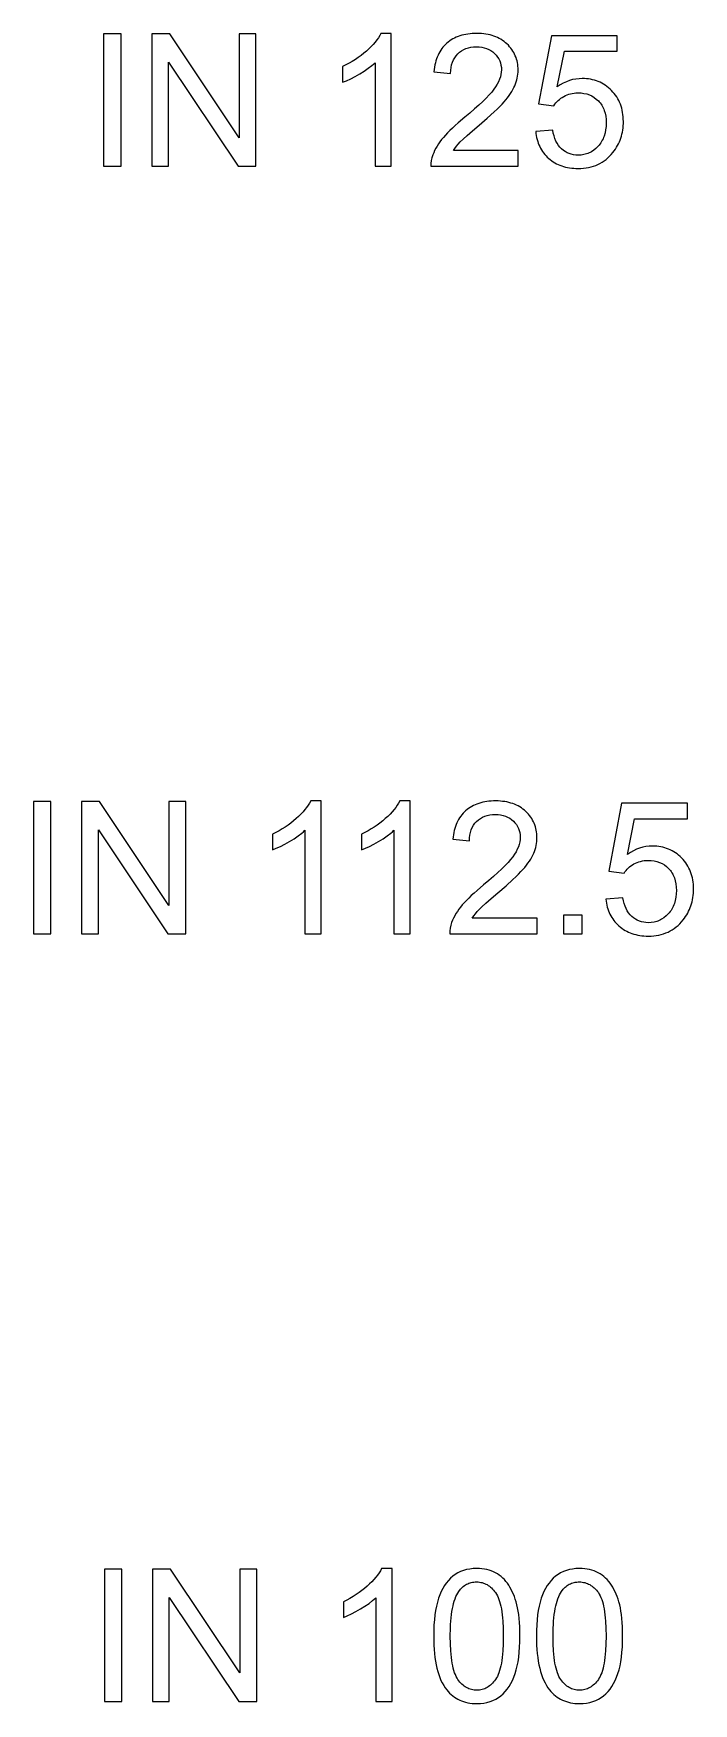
# Model space of a CAD drawing. Header units: millimetres. Extents: x -6 to 6, y -172 to -20.
# Drawn here: x -5.38 to 5.38, y -122.67 to -95.47 of the extents above; entities that cross this region are included whole.
import ezdxf

# ---------------------------------------------------------------- set-up
doc = ezdxf.new("R2010")
doc.units = ezdxf.units.MM
doc.layers.add('LASER_MARK', color=7, linetype='Continuous')

msp = doc.modelspace()

# ---------------------------------------------------------------- linework, layer by layer
at = {"layer": 'LASER_MARK'}
for points in [[(-4.233, -97.638), (-3.948, -97.638), (-3.948, -95.483), (-4.233, -95.483)], [(-3.448, -97.638), (-3.175, -97.638), (-3.175, -95.945), (-2.043, -97.638), (-1.751, -97.638), (-1.751, -95.483), (-2.024, -95.483), (-2.024, -97.175), (-3.156, -95.483), (-3.448, -95.483)], [(0.453, -97.638), (0.453, -95.475), (0.283, -95.475), (0.264, -95.51), (0.242, -95.545), (0.217, -95.581), (0.19, -95.616), (0.159, -95.653), (0.125, -95.689), (0.088, -95.726), (0.048, -95.763), (0.005, -95.799), (-0.039, -95.834), (-0.085, -95.868), (-0.132, -95.9), (-0.182, -95.931), (-0.233, -95.961), (-0.286, -95.989), (-0.34, -96.015), (-0.34, -96.271), (-0.277, -96.246), (-0.209, -96.214), (-0.137, -96.177), (-0.062, -96.134), (0.012, -96.089), (0.078, -96.043), (0.137, -95.998), (0.164, -95.975), (0.189, -95.952), (0.189, -97.638)], [(2.521, -97.384), (1.464, -97.384), (1.488, -97.348), (1.514, -97.312), (1.544, -97.276), (1.576, -97.24), (1.621, -97.197), (1.686, -97.137), (1.773, -97.061), (1.882, -96.969), (2.014, -96.855), (2.126, -96.754), (2.175, -96.708), (2.218, -96.666), (2.256, -96.626), (2.29, -96.59), (2.319, -96.556), (2.347, -96.522), (2.372, -96.488), (2.395, -96.455), (2.416, -96.423), (2.434, -96.39), (2.451, -96.358), (2.465, -96.327), (2.478, -96.296), (2.488, -96.264), (2.498, -96.233), (2.505, -96.201), (2.511, -96.169), (2.515, -96.137), (2.517, -96.105), (2.518, -96.073), (2.517, -96.041), (2.515, -96.01), (2.512, -95.98), (2.507, -95.951), (2.501, -95.922), (2.493, -95.894), (2.484, -95.866), (2.473, -95.839), (2.461, -95.813), (2.448, -95.787), (2.433, -95.762), (2.416, -95.738), (2.399, -95.714), (2.38, -95.691), (2.359, -95.668), (2.337, -95.647), (2.314, -95.626), (2.29, -95.606), (2.265, -95.588), (2.239, -95.571), (2.212, -95.556), (2.184, -95.542), (2.154, -95.529), (2.124, -95.518), (2.093, -95.508), (2.061, -95.499), (2.028, -95.491), (1.994, -95.485), (1.958, -95.481), (1.922, -95.477), (1.885, -95.475), (1.847, -95.475), (1.809, -95.475), (1.772, -95.477), (1.736, -95.48), (1.701, -95.485), (1.667, -95.49), (1.634, -95.497), (1.602, -95.505), (1.571, -95.514), (1.541, -95.525), (1.511, -95.537), (1.483, -95.55), (1.456, -95.564), (1.43, -95.58), (1.405, -95.597), (1.38, -95.615), (1.357, -95.634), (1.335, -95.655), (1.314, -95.676), (1.294, -95.699), (1.276, -95.723), (1.258, -95.748), (1.242, -95.774), (1.227, -95.801), (1.214, -95.83), (1.201, -95.859), (1.19, -95.89), (1.18, -95.922), (1.171, -95.955), (1.163, -95.989), (1.156, -96.024), (1.151, -96.06), (1.147, -96.098), (1.419, -96.126), (1.421, -96.076), (1.427, -96.03), (1.436, -95.986), (1.449, -95.945), (1.465, -95.907), (1.485, -95.871), (1.508, -95.838), (1.535, -95.808), (1.565, -95.781), (1.597, -95.758), (1.632, -95.738), (1.669, -95.722), (1.708, -95.71), (1.75, -95.701), (1.794, -95.695), (1.841, -95.694), (1.885, -95.695), (1.927, -95.7), (1.967, -95.709), (2.004, -95.721), (2.04, -95.736), (2.073, -95.754), (2.105, -95.776), (2.134, -95.802), (2.16, -95.829), (2.183, -95.859), (2.202, -95.89), (2.218, -95.922), (2.23, -95.956), (2.239, -95.991), (2.245, -96.028), (2.246, -96.067), (2.244, -96.105), (2.239, -96.143), (2.229, -96.182), (2.215, -96.221), (2.198, -96.261), (2.177, -96.302), (2.152, -96.343), (2.123, -96.385), (2.088, -96.429), (2.047, -96.477), (1.998, -96.528), (1.942, -96.583), (1.88, -96.642), (1.81, -96.705), (1.732, -96.771), (1.648, -96.841), (1.542, -96.931), (1.493, -96.974), (1.448, -97.016), (1.407, -97.056), (1.369, -97.094), (1.334, -97.132), (1.302, -97.168), (1.273, -97.203), (1.246, -97.238), (1.221, -97.274), (1.199, -97.31), (1.178, -97.346), (1.159, -97.382), (1.143, -97.418), (1.128, -97.454), (1.113, -97.499), (1.103, -97.544), (1.098, -97.591), (1.097, -97.638), (2.521, -97.638)], [(3.082, -97.05), (2.805, -97.074), (2.809, -97.107), (2.814, -97.14), (2.82, -97.172), (2.828, -97.203), (2.837, -97.233), (2.847, -97.262), (2.858, -97.291), (2.871, -97.319), (2.885, -97.345), (2.9, -97.371), (2.916, -97.397), (2.934, -97.421), (2.953, -97.445), (2.973, -97.467), (2.994, -97.489), (3.017, -97.51), (3.041, -97.53), (3.065, -97.549), (3.091, -97.566), (3.117, -97.582), (3.144, -97.597), (3.172, -97.61), (3.2, -97.623), (3.23, -97.633), (3.26, -97.643), (3.292, -97.651), (3.324, -97.659), (3.357, -97.664), (3.391, -97.669), (3.425, -97.672), (3.461, -97.674), (3.497, -97.675), (3.541, -97.674), (3.584, -97.671), (3.626, -97.665), (3.667, -97.658), (3.706, -97.649), (3.745, -97.638), (3.782, -97.625), (3.818, -97.609), (3.852, -97.592), (3.886, -97.572), (3.918, -97.551), (3.95, -97.527), (3.98, -97.502), (4.009, -97.474), (4.036, -97.445), (4.063, -97.413), (4.083, -97.386), (4.103, -97.359), (4.121, -97.33), (4.137, -97.302), (4.153, -97.272), (4.167, -97.242), (4.179, -97.211), (4.191, -97.18), (4.201, -97.148), (4.209, -97.116), (4.217, -97.083), (4.223, -97.049), (4.227, -97.014), (4.231, -96.979), (4.233, -96.944), (4.233, -96.907), (4.232, -96.87), (4.23, -96.832), (4.226, -96.796), (4.221, -96.761), (4.214, -96.726), (4.206, -96.693), (4.196, -96.66), (4.185, -96.628), (4.172, -96.597), (4.157, -96.567), (4.142, -96.538), (4.124, -96.51), (4.105, -96.482), (4.085, -96.455), (4.063, -96.43), (4.039, -96.405), (4.015, -96.381), (3.989, -96.359), (3.963, -96.338), (3.937, -96.319), (3.909, -96.302), (3.881, -96.286), (3.853, -96.271), (3.823, -96.258), (3.793, -96.247), (3.762, -96.237), (3.731, -96.229), (3.699, -96.222), (3.666, -96.216), (3.632, -96.212), (3.598, -96.21), (3.563, -96.209), (3.51, -96.212), (3.458, -96.218), (3.406, -96.228), (3.355, -96.243), (3.304, -96.262), (3.254, -96.285), (3.205, -96.313), (3.156, -96.345), (3.272, -95.766), (4.132, -95.766), (4.132, -95.513), (3.06, -95.513), (2.852, -96.619), (3.1, -96.652), (3.116, -96.629), (3.132, -96.608), (3.15, -96.587), (3.17, -96.568), (3.191, -96.55), (3.213, -96.532), (3.237, -96.516), (3.262, -96.501), (3.288, -96.488), (3.315, -96.476), (3.342, -96.466), (3.371, -96.458), (3.4, -96.451), (3.43, -96.447), (3.461, -96.444), (3.493, -96.443), (3.543, -96.445), (3.59, -96.451), (3.636, -96.461), (3.679, -96.476), (3.719, -96.494), (3.757, -96.517), (3.792, -96.543), (3.825, -96.574), (3.841, -96.591), (3.855, -96.608), (3.869, -96.626), (3.881, -96.645), (3.892, -96.665), (3.903, -96.685), (3.912, -96.707), (3.921, -96.729), (3.935, -96.775), (3.945, -96.824), (3.951, -96.876), (3.953, -96.931), (3.95, -96.989), (3.944, -97.044), (3.934, -97.096), (3.919, -97.146), (3.911, -97.169), (3.901, -97.192), (3.89, -97.214), (3.878, -97.235), (3.865, -97.256), (3.851, -97.276), (3.836, -97.295), (3.82, -97.313), (3.786, -97.347), (3.75, -97.376), (3.713, -97.401), (3.693, -97.412), (3.673, -97.421), (3.653, -97.43), (3.632, -97.437), (3.611, -97.443), (3.589, -97.448), (3.544, -97.455), (3.497, -97.457), (3.458, -97.456), (3.42, -97.451), (3.384, -97.443), (3.35, -97.432), (3.317, -97.417), (3.285, -97.4), (3.255, -97.379), (3.226, -97.355), (3.199, -97.328), (3.175, -97.298), (3.153, -97.264), (3.134, -97.228), (3.117, -97.188), (3.103, -97.145), (3.091, -97.099)], [(-5.377, -110.138), (-5.091, -110.138), (-5.091, -107.983), (-5.377, -107.983)], [(-4.592, -110.138), (-4.318, -110.138), (-4.318, -108.445), (-3.187, -110.138), (-2.894, -110.138), (-2.894, -107.983), (-3.168, -107.983), (-3.168, -109.675), (-4.299, -107.983), (-4.592, -107.983)], [(-0.69, -110.138), (-0.69, -107.975), (-0.86, -107.975), (-0.879, -108.01), (-0.901, -108.045), (-0.926, -108.081), (-0.954, -108.116), (-0.985, -108.153), (-1.019, -108.189), (-1.056, -108.226), (-1.096, -108.263), (-1.138, -108.299), (-1.182, -108.334), (-1.228, -108.368), (-1.276, -108.4), (-1.325, -108.431), (-1.376, -108.461), (-1.429, -108.489), (-1.484, -108.515), (-1.484, -108.771), (-1.42, -108.746), (-1.352, -108.714), (-1.281, -108.677), (-1.205, -108.634), (-1.131, -108.589), (-1.065, -108.543), (-1.006, -108.498), (-0.979, -108.475), (-0.955, -108.452), (-0.955, -110.138)], [(0.761, -110.138), (0.761, -107.975), (0.59, -107.975), (0.571, -108.01), (0.549, -108.045), (0.525, -108.081), (0.497, -108.116), (0.466, -108.153), (0.432, -108.189), (0.395, -108.226), (0.355, -108.263), (0.313, -108.299), (0.268, -108.334), (0.223, -108.368), (0.175, -108.4), (0.126, -108.431), (0.074, -108.461), (0.022, -108.489), (-0.033, -108.515), (-0.033, -108.771), (0.031, -108.746), (0.098, -108.714), (0.17, -108.677), (0.245, -108.634), (0.319, -108.589), (0.386, -108.543), (0.445, -108.498), (0.471, -108.475), (0.496, -108.452), (0.496, -110.138)], [(2.828, -109.884), (1.772, -109.884), (1.795, -109.848), (1.822, -109.812), (1.851, -109.776), (1.883, -109.74), (1.928, -109.697), (1.994, -109.637), (2.081, -109.561), (2.189, -109.469), (2.321, -109.355), (2.433, -109.254), (2.482, -109.208), (2.525, -109.166), (2.564, -109.126), (2.597, -109.09), (2.626, -109.056), (2.654, -109.022), (2.679, -108.988), (2.702, -108.955), (2.723, -108.923), (2.742, -108.89), (2.758, -108.858), (2.772, -108.827), (2.785, -108.796), (2.796, -108.764), (2.805, -108.733), (2.812, -108.701), (2.818, -108.669), (2.822, -108.637), (2.824, -108.605), (2.825, -108.573), (2.825, -108.541), (2.822, -108.51), (2.819, -108.48), (2.814, -108.451), (2.808, -108.422), (2.8, -108.394), (2.791, -108.366), (2.78, -108.339), (2.768, -108.313), (2.755, -108.287), (2.74, -108.262), (2.724, -108.238), (2.706, -108.214), (2.687, -108.191), (2.666, -108.168), (2.645, -108.147), (2.621, -108.126), (2.597, -108.106), (2.572, -108.088), (2.546, -108.071), (2.519, -108.056), (2.491, -108.042), (2.462, -108.029), (2.431, -108.018), (2.4, -108.008), (2.368, -107.999), (2.335, -107.991), (2.301, -107.985), (2.265, -107.981), (2.229, -107.977), (2.192, -107.975), (2.154, -107.975), (2.116, -107.975), (2.079, -107.977), (2.043, -107.98), (2.008, -107.985), (1.974, -107.99), (1.941, -107.997), (1.909, -108.005), (1.878, -108.014), (1.848, -108.025), (1.819, -108.037), (1.79, -108.05), (1.763, -108.064), (1.737, -108.08), (1.712, -108.097), (1.688, -108.115), (1.664, -108.134), (1.642, -108.155), (1.621, -108.176), (1.601, -108.199), (1.583, -108.223), (1.566, -108.248), (1.549, -108.274), (1.534, -108.301), (1.521, -108.33), (1.508, -108.359), (1.497, -108.39), (1.487, -108.422), (1.478, -108.455), (1.47, -108.489), (1.464, -108.524), (1.458, -108.56), (1.454, -108.598), (1.726, -108.626), (1.728, -108.576), (1.734, -108.53), (1.743, -108.486), (1.756, -108.445), (1.772, -108.407), (1.792, -108.371), (1.815, -108.338), (1.842, -108.308), (1.872, -108.281), (1.904, -108.258), (1.939, -108.238), (1.976, -108.222), (2.015, -108.21), (2.057, -108.201), (2.101, -108.195), (2.148, -108.194), (2.192, -108.195), (2.234, -108.2), (2.274, -108.209), (2.312, -108.221), (2.347, -108.236), (2.381, -108.254), (2.412, -108.276), (2.441, -108.302), (2.467, -108.329), (2.49, -108.359), (2.51, -108.39), (2.525, -108.422), (2.538, -108.456), (2.546, -108.491), (2.552, -108.528), (2.553, -108.567), (2.552, -108.605), (2.546, -108.643), (2.536, -108.682), (2.523, -108.721), (2.505, -108.761), (2.484, -108.802), (2.459, -108.843), (2.43, -108.885), (2.396, -108.929), (2.354, -108.977), (2.305, -109.028), (2.25, -109.083), (2.187, -109.142), (2.117, -109.205), (2.04, -109.271), (1.955, -109.341), (1.849, -109.431), (1.801, -109.474), (1.756, -109.516), (1.714, -109.556), (1.676, -109.594), (1.641, -109.632), (1.609, -109.668), (1.58, -109.703), (1.553, -109.738), (1.529, -109.774), (1.506, -109.81), (1.485, -109.846), (1.466, -109.882), (1.45, -109.918), (1.435, -109.954), (1.42, -109.999), (1.41, -110.044), (1.405, -110.091), (1.404, -110.138), (2.828, -110.138)], [(4.226, -109.55), (3.948, -109.574), (3.952, -109.607), (3.957, -109.64), (3.964, -109.672), (3.971, -109.703), (3.98, -109.733), (3.99, -109.762), (4.002, -109.791), (4.014, -109.819), (4.028, -109.845), (4.043, -109.871), (4.06, -109.897), (4.077, -109.921), (4.096, -109.945), (4.116, -109.967), (4.138, -109.989), (4.16, -110.01), (4.184, -110.03), (4.209, -110.049), (4.234, -110.066), (4.26, -110.082), (4.287, -110.097), (4.315, -110.11), (4.344, -110.123), (4.373, -110.133), (4.404, -110.143), (4.435, -110.151), (4.467, -110.159), (4.5, -110.164), (4.534, -110.169), (4.568, -110.172), (4.604, -110.174), (4.64, -110.175), (4.685, -110.174), (4.728, -110.171), (4.769, -110.165), (4.81, -110.158), (4.85, -110.149), (4.888, -110.138), (4.925, -110.125), (4.961, -110.109), (4.996, -110.092), (5.029, -110.072), (5.062, -110.051), (5.093, -110.027), (5.123, -110.002), (5.152, -109.974), (5.18, -109.945), (5.206, -109.913), (5.227, -109.886), (5.246, -109.859), (5.264, -109.83), (5.281, -109.802), (5.296, -109.772), (5.31, -109.742), (5.323, -109.711), (5.334, -109.68), (5.344, -109.648), (5.353, -109.616), (5.36, -109.583), (5.366, -109.549), (5.371, -109.514), (5.374, -109.479), (5.376, -109.444), (5.377, -109.407), (5.376, -109.37), (5.374, -109.332), (5.37, -109.296), (5.364, -109.261), (5.358, -109.226), (5.349, -109.193), (5.339, -109.16), (5.328, -109.128), (5.315, -109.097), (5.301, -109.067), (5.285, -109.038), (5.267, -109.01), (5.248, -108.982), (5.228, -108.955), (5.206, -108.93), (5.183, -108.905), (5.158, -108.881), (5.133, -108.859), (5.107, -108.838), (5.08, -108.819), (5.053, -108.802), (5.025, -108.786), (4.996, -108.771), (4.967, -108.758), (4.936, -108.747), (4.906, -108.737), (4.874, -108.729), (4.842, -108.722), (4.809, -108.716), (4.776, -108.712), (4.741, -108.71), (4.706, -108.709), (4.653, -108.712), (4.601, -108.718), (4.549, -108.728), (4.498, -108.743), (4.448, -108.762), (4.398, -108.785), (4.348, -108.813), (4.299, -108.845), (4.415, -108.266), (5.275, -108.266), (5.275, -108.013), (4.204, -108.013), (3.995, -109.119), (4.243, -109.152), (4.259, -109.129), (4.276, -109.108), (4.294, -109.087), (4.313, -109.068), (4.334, -109.05), (4.356, -109.032), (4.38, -109.016), (4.405, -109.001), (4.431, -108.988), (4.458, -108.976), (4.486, -108.966), (4.514, -108.958), (4.543, -108.951), (4.574, -108.947), (4.604, -108.944), (4.636, -108.943), (4.686, -108.945), (4.734, -108.951), (4.779, -108.961), (4.822, -108.976), (4.862, -108.994), (4.9, -109.017), (4.936, -109.043), (4.969, -109.074), (4.984, -109.091), (4.999, -109.108), (5.012, -109.126), (5.024, -109.145), (5.036, -109.165), (5.046, -109.185), (5.056, -109.207), (5.064, -109.229), (5.078, -109.275), (5.088, -109.324), (5.094, -109.376), (5.096, -109.431), (5.094, -109.489), (5.088, -109.544), (5.077, -109.596), (5.063, -109.646), (5.054, -109.669), (5.044, -109.692), (5.033, -109.714), (5.021, -109.735), (5.009, -109.756), (4.995, -109.776), (4.98, -109.795), (4.964, -109.813), (4.93, -109.847), (4.894, -109.876), (4.856, -109.901), (4.837, -109.912), (4.817, -109.921), (4.796, -109.93), (4.775, -109.937), (4.754, -109.943), (4.732, -109.948), (4.687, -109.955), (4.64, -109.957), (4.601, -109.956), (4.564, -109.951), (4.528, -109.943), (4.493, -109.932), (4.46, -109.917), (4.428, -109.9), (4.398, -109.879), (4.369, -109.855), (4.342, -109.828), (4.318, -109.798), (4.296, -109.764), (4.277, -109.728), (4.26, -109.688), (4.246, -109.645), (4.235, -109.599)], [(3.26, -110.138), (3.562, -110.138), (3.562, -109.837), (3.26, -109.837)], [(-4.221, -122.638), (-3.936, -122.638), (-3.936, -120.483), (-4.221, -120.483)], [(-3.437, -122.638), (-3.163, -122.638), (-3.163, -120.945), (-2.032, -122.638), (-1.739, -122.638), (-1.739, -120.483), (-2.013, -120.483), (-2.013, -122.175), (-3.144, -120.483), (-3.437, -120.483)], [(0.465, -122.638), (0.465, -120.475), (0.295, -120.475), (0.276, -120.51), (0.254, -120.545), (0.229, -120.581), (0.201, -120.616), (0.17, -120.653), (0.136, -120.689), (0.1, -120.726), (0.06, -120.763), (0.017, -120.799), (-0.027, -120.834), (-0.073, -120.868), (-0.121, -120.9), (-0.17, -120.931), (-0.221, -120.961), (-0.274, -120.989), (-0.328, -121.015), (-0.328, -121.271), (-0.265, -121.246), (-0.197, -121.214), (-0.126, -121.177), (-0.05, -121.134), (0.024, -121.089), (0.09, -121.043), (0.149, -120.998), (0.176, -120.975), (0.201, -120.952), (0.201, -122.638)], [(1.221, -120.96), (1.203, -121.021), (1.187, -121.086), (1.173, -121.156), (1.162, -121.231), (1.154, -121.31), (1.148, -121.394), (1.144, -121.482), (1.143, -121.575), (1.143, -121.65), (1.146, -121.722), (1.15, -121.791), (1.156, -121.858), (1.163, -121.922), (1.173, -121.983), (1.183, -122.042), (1.196, -122.098), (1.21, -122.151), (1.226, -122.202), (1.243, -122.25), (1.262, -122.296), (1.283, -122.339), (1.306, -122.379), (1.33, -122.416), (1.356, -122.451), (1.378, -122.478), (1.402, -122.504), (1.427, -122.527), (1.453, -122.549), (1.48, -122.569), (1.508, -122.587), (1.537, -122.604), (1.567, -122.619), (1.598, -122.632), (1.63, -122.643), (1.663, -122.653), (1.698, -122.661), (1.733, -122.667), (1.769, -122.671), (1.807, -122.674), (1.845, -122.675), (1.903, -122.673), (1.958, -122.667), (2.011, -122.657), (2.061, -122.643), (2.109, -122.625), (2.154, -122.603), (2.197, -122.577), (2.237, -122.548), (2.274, -122.514), (2.309, -122.477), (2.342, -122.437), (2.372, -122.394), (2.4, -122.347), (2.426, -122.297), (2.449, -122.244), (2.47, -122.187), (2.488, -122.127), (2.504, -122.062), (2.517, -121.992), (2.528, -121.918), (2.537, -121.839), (2.543, -121.756), (2.546, -121.668), (2.548, -121.575), (2.547, -121.497), (2.545, -121.423), (2.541, -121.354), (2.535, -121.288), (2.529, -121.226), (2.52, -121.169), (2.51, -121.115), (2.499, -121.066), (2.486, -121.02), (2.473, -120.975), (2.458, -120.933), (2.441, -120.892), (2.424, -120.852), (2.406, -120.815), (2.386, -120.78), (2.365, -120.746), (2.343, -120.714), (2.32, -120.684), (2.295, -120.656), (2.269, -120.63), (2.241, -120.605), (2.212, -120.583), (2.181, -120.563), (2.149, -120.544), (2.116, -120.528), (2.081, -120.514), (2.045, -120.502), (2.008, -120.492), (1.969, -120.484), (1.929, -120.479), (1.888, -120.476), (1.845, -120.475), (1.788, -120.477), (1.733, -120.483), (1.68, -120.492), (1.63, -120.506), (1.582, -120.524), (1.537, -120.546), (1.495, -120.571), (1.455, -120.601), (1.417, -120.634), (1.382, -120.671), (1.349, -120.711), (1.319, -120.754), (1.291, -120.801), (1.265, -120.851), (1.242, -120.904)], [(2.895, -120.96), (2.877, -121.021), (2.861, -121.086), (2.847, -121.156), (2.836, -121.231), (2.828, -121.31), (2.821, -121.394), (2.818, -121.482), (2.816, -121.575), (2.817, -121.65), (2.82, -121.722), (2.824, -121.791), (2.83, -121.858), (2.837, -121.922), (2.846, -121.983), (2.857, -122.042), (2.87, -122.098), (2.884, -122.151), (2.9, -122.202), (2.917, -122.25), (2.936, -122.296), (2.957, -122.339), (2.98, -122.379), (3.004, -122.416), (3.03, -122.451), (3.052, -122.478), (3.076, -122.504), (3.101, -122.527), (3.127, -122.549), (3.154, -122.569), (3.182, -122.587), (3.211, -122.604), (3.241, -122.619), (3.272, -122.632), (3.304, -122.643), (3.337, -122.653), (3.372, -122.661), (3.407, -122.667), (3.443, -122.671), (3.481, -122.674), (3.519, -122.675), (3.577, -122.673), (3.632, -122.667), (3.685, -122.657), (3.735, -122.643), (3.783, -122.625), (3.828, -122.603), (3.871, -122.577), (3.911, -122.548), (3.948, -122.514), (3.983, -122.477), (4.016, -122.437), (4.046, -122.394), (4.074, -122.347), (4.1, -122.297), (4.123, -122.244), (4.144, -122.187), (4.162, -122.127), (4.178, -122.062), (4.191, -121.992), (4.202, -121.918), (4.21, -121.839), (4.217, -121.756), (4.22, -121.668), (4.221, -121.575), (4.221, -121.497), (4.218, -121.423), (4.215, -121.354), (4.209, -121.288), (4.202, -121.226), (4.194, -121.169), (4.184, -121.115), (4.173, -121.066), (4.16, -121.02), (4.146, -120.975), (4.131, -120.933), (4.115, -120.892), (4.098, -120.852), (4.08, -120.815), (4.06, -120.78), (4.039, -120.746), (4.017, -120.714), (3.994, -120.684), (3.969, -120.656), (3.943, -120.63), (3.915, -120.605), (3.886, -120.583), (3.855, -120.563), (3.823, -120.544), (3.79, -120.528), (3.755, -120.514), (3.719, -120.502), (3.682, -120.492), (3.643, -120.484), (3.603, -120.479), (3.562, -120.476), (3.519, -120.475), (3.461, -120.477), (3.406, -120.483), (3.354, -120.492), (3.304, -120.506), (3.256, -120.524), (3.211, -120.546), (3.169, -120.571), (3.129, -120.601), (3.091, -120.634), (3.056, -120.671), (3.023, -120.711), (2.993, -120.754), (2.965, -120.801), (2.939, -120.851), (2.916, -120.904)], [(1.539, -122.282), (1.524, -122.258), (1.51, -122.232), (1.496, -122.203), (1.484, -122.172), (1.473, -122.137), (1.463, -122.1), (1.454, -122.06), (1.446, -122.017), (1.438, -121.972), (1.432, -121.923), (1.427, -121.872), (1.422, -121.818), (1.416, -121.702), (1.414, -121.575), (1.417, -121.448), (1.419, -121.388), (1.423, -121.331), (1.428, -121.276), (1.434, -121.224), (1.441, -121.175), (1.449, -121.128), (1.458, -121.084), (1.468, -121.043), (1.479, -121.004), (1.491, -120.967), (1.505, -120.933), (1.519, -120.902), (1.535, -120.874), (1.551, -120.848), (1.58, -120.812), (1.595, -120.795), (1.61, -120.78), (1.626, -120.767), (1.643, -120.754), (1.66, -120.742), (1.678, -120.732), (1.697, -120.723), (1.716, -120.715), (1.735, -120.709), (1.756, -120.703), (1.776, -120.699), (1.798, -120.696), (1.82, -120.694), (1.842, -120.694), (1.865, -120.694), (1.887, -120.696), (1.909, -120.7), (1.931, -120.705), (1.952, -120.711), (1.972, -120.718), (1.993, -120.727), (2.012, -120.737), (2.031, -120.749), (2.05, -120.762), (2.068, -120.776), (2.086, -120.792), (2.103, -120.809), (2.12, -120.827), (2.136, -120.847), (2.152, -120.868), (2.167, -120.892), (2.181, -120.918), (2.194, -120.947), (2.206, -120.978), (2.217, -121.013), (2.227, -121.05), (2.236, -121.09), (2.245, -121.133), (2.252, -121.178), (2.258, -121.227), (2.264, -121.278), (2.268, -121.332), (2.274, -121.448), (2.276, -121.575), (2.274, -121.702), (2.268, -121.818), (2.264, -121.872), (2.258, -121.923), (2.252, -121.971), (2.245, -122.016), (2.236, -122.059), (2.227, -122.099), (2.217, -122.136), (2.206, -122.171), (2.194, -122.202), (2.181, -122.231), (2.167, -122.257), (2.152, -122.281), (2.136, -122.302), (2.12, -122.322), (2.103, -122.341), (2.086, -122.358), (2.068, -122.374), (2.05, -122.388), (2.032, -122.401), (2.013, -122.413), (1.993, -122.423), (1.974, -122.432), (1.953, -122.44), (1.933, -122.446), (1.911, -122.451), (1.89, -122.454), (1.868, -122.456), (1.845, -122.457), (1.823, -122.456), (1.8, -122.454), (1.779, -122.451), (1.758, -122.446), (1.737, -122.44), (1.717, -122.432), (1.697, -122.424), (1.677, -122.413), (1.658, -122.402), (1.64, -122.389), (1.622, -122.374), (1.604, -122.358), (1.587, -122.341), (1.571, -122.323)], [(3.213, -122.282), (3.198, -122.258), (3.183, -122.232), (3.17, -122.203), (3.158, -122.172), (3.147, -122.137), (3.137, -122.1), (3.128, -122.06), (3.119, -122.017), (3.112, -121.972), (3.106, -121.923), (3.101, -121.872), (3.096, -121.818), (3.09, -121.702), (3.088, -121.575), (3.091, -121.448), (3.093, -121.388), (3.097, -121.331), (3.102, -121.276), (3.108, -121.224), (3.115, -121.175), (3.123, -121.128), (3.132, -121.084), (3.142, -121.043), (3.153, -121.004), (3.165, -120.967), (3.179, -120.933), (3.193, -120.902), (3.208, -120.874), (3.225, -120.848), (3.253, -120.812), (3.268, -120.795), (3.284, -120.78), (3.3, -120.767), (3.317, -120.754), (3.334, -120.742), (3.352, -120.732), (3.371, -120.723), (3.39, -120.715), (3.409, -120.709), (3.43, -120.703), (3.45, -120.699), (3.472, -120.696), (3.494, -120.694), (3.516, -120.694), (3.539, -120.694), (3.561, -120.696), (3.583, -120.7), (3.605, -120.705), (3.626, -120.711), (3.646, -120.718), (3.666, -120.727), (3.686, -120.737), (3.705, -120.749), (3.724, -120.762), (3.742, -120.776), (3.759, -120.792), (3.777, -120.809), (3.793, -120.827), (3.81, -120.847), (3.825, -120.868), (3.84, -120.892), (3.854, -120.918), (3.868, -120.947), (3.88, -120.978), (3.891, -121.013), (3.901, -121.05), (3.91, -121.09), (3.919, -121.133), (3.926, -121.178), (3.932, -121.227), (3.937, -121.278), (3.942, -121.332), (3.948, -121.448), (3.95, -121.575), (3.948, -121.702), (3.942, -121.818), (3.937, -121.872), (3.932, -121.923), (3.926, -121.971), (3.919, -122.016), (3.91, -122.059), (3.901, -122.099), (3.891, -122.136), (3.88, -122.171), (3.868, -122.202), (3.854, -122.231), (3.84, -122.257), (3.825, -122.281), (3.81, -122.302), (3.793, -122.322), (3.777, -122.341), (3.76, -122.358), (3.742, -122.374), (3.724, -122.388), (3.706, -122.401), (3.687, -122.413), (3.667, -122.423), (3.647, -122.432), (3.627, -122.44), (3.606, -122.446), (3.585, -122.451), (3.564, -122.454), (3.542, -122.456), (3.519, -122.457), (3.496, -122.456), (3.474, -122.454), (3.453, -122.451), (3.431, -122.446), (3.411, -122.44), (3.39, -122.432), (3.371, -122.424), (3.351, -122.413), (3.332, -122.402), (3.314, -122.389), (3.296, -122.374), (3.278, -122.358), (3.261, -122.341), (3.245, -122.323)]]:
    msp.add_lwpolyline(points, close=True, dxfattribs=at)

doc.saveas('drawing.dxf')
